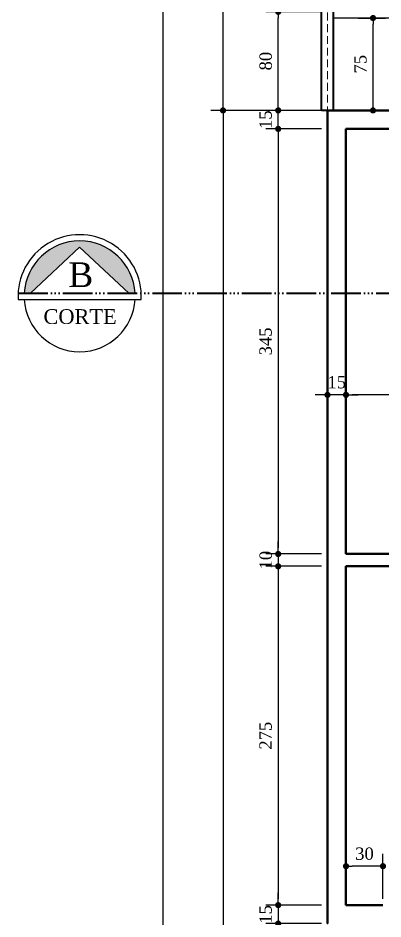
# Model space of a CAD drawing. Header units: millimetres. Extents: x 81693 to 98868, y 6565 to 11437.
# Drawn here: x 81693 to 81989, y 8949 to 9681 of the extents above; entities that cross this region are included whole.
import ezdxf

# ---------------------------------------------------------------- set-up
doc = ezdxf.new("R2010")
doc.units = ezdxf.units.MM
doc.linetypes.add('ACAD_ISO06W100', pattern=[36, 24, -3, 0, -3, 0, -3, 0, -3])
doc.linetypes.add('HIDDEN', pattern=[9.525, 6.35, -3.175])
for name, color, linetype, lineweight in [('Corte Planta', 4, 'ACAD_ISO06W100', 40), ('Cotas', 12, 'Continuous', 5), ('Parede Baixa', 5, 'Continuous', 50), ('Parede Corte', 4, 'Continuous', 40), ('Portas - Janelas', 2, 'Continuous', 20), ('Projeção Viga', 1, 'HIDDEN', 9)]:
    doc.layers.add(name, color=color, linetype=linetype, lineweight=lineweight)
for name, color, linetype in [('Fechamento Varanda', 3, 'Continuous'), ('JANELA', 2, 'Continuous'), ('Piso', 55, 'Continuous'), ('PN010', 1, 'Continuous')]:
    doc.layers.add(name, color=color, linetype=linetype)
doc.styles.add('Valéria', font='romantic.ttf', dxfattribs={"height": 10})
doc.styles.add('Valéria1', font='romantic.ttf', dxfattribs={"height": 10})
doc.dimstyles.new('Cota - 50', dxfattribs={"dimtxt": 10, "dimasz": 5, "dimexe": 10, "dimexo": 20, "dimgap": 5, "dimtad": 1, "dimtxsty": 'Valéria', "dimblk": 'DOT', "dimcen": 0, "dimclrd": 12, "dimclre": 12, "dimclrt": 2, "dimazin": 2, "dimtfac": 1, "dimtix": 1, "dimtmove": 0, "dimatfit": 3, "dimldrblk": 'DOT', "dimfxl": 1, "dimarcsym": 0})

# ---------------------------------------------------------------- blocks, each defined once
blk = doc.blocks.new('_Dot')
at = {"color": 0, "linetype": 'ByBlock', "lineweight": -2}
blk.add_line((-0.5, 0), (-1, 0), dxfattribs=at)
at = {"color": 0, "linetype": 'ByBlock', "const_width": 0.5}
blk.add_lwpolyline([(-0.25, 0, 1), (0.25, 0, 1)], format="xyb", close=True, dxfattribs=at)
blk = doc.blocks.new('*D471')
at = {"layer": 'Cotas', "color": 12, "lineweight": -2, "transparency": 16777216}
for p, q in [((81958.79, 9398.2), (81958.79, 9364.85)), ((82313.79, 9393.21), (82313.79, 9364.85)), ((82308.79, 9374.85), (81963.79, 9374.85))]:
    blk.add_line(p, q, dxfattribs=at)
at = {"layer": 'Defpoints', "color": 0, "transparency": 16777216}
for p in [(81958.79, 9418.2), (82313.79, 9413.21), (81958.79, 9374.85)]:
    blk.add_point(p, dxfattribs=at)
at = {"layer": 'Cotas', "color": 12, "lineweight": -2, "transparency": 16777216, "xscale": 5, "yscale": 5, "zscale": 5, "rotation": 180}
blk.add_blockref('_Dot', (81958.79, 9374.85), dxfattribs=at)
at = {"layer": 'Cotas', "color": 12, "lineweight": -2, "transparency": 16777216, "xscale": 5, "yscale": 5, "zscale": 5}
blk.add_blockref('_Dot', (82313.79, 9374.85), dxfattribs=at)
at = {"layer": 'Cotas', "color": 2, "transparency": 16777216, "insert": (82136.29, 9385.04), "char_height": 10, "attachment_point": 5, "style": 'Valéria'}
blk.add_mtext('355', dxfattribs=at)
blk = doc.blocks.new('*D508')
at = {"layer": 'Cotas', "color": 12, "lineweight": -2, "transparency": 16777216}
for p, q in [((81938.79, 9590.7), (81893.8, 9590.7)), ((81903.8, 9585.7), (81903.8, 9250.7)), ((81938.79, 9245.7), (81893.8, 9245.7))]:
    blk.add_line(p, q, dxfattribs=at)
at = {"layer": 'Defpoints', "color": 0, "transparency": 16777216}
for p in [(81958.79, 9590.7), (81903.8, 9245.7), (81958.79, 9245.7)]:
    blk.add_point(p, dxfattribs=at)
at = {"layer": 'Cotas', "color": 12, "lineweight": -2, "transparency": 16777216, "xscale": 5, "yscale": 5, "zscale": 5}
for p, rotation in [((81903.8, 9590.7), 90), ((81903.8, 9245.7), 270)]:
    blk.add_blockref('_Dot', p, dxfattribs=dict(at, rotation=rotation))
at = {"layer": 'Cotas', "color": 2, "transparency": 16777216, "insert": (81893.61, 9418.2), "char_height": 10, "attachment_point": 5, "rotation": 90, "style": 'Valéria'}
blk.add_mtext('345', dxfattribs=at)
blk = doc.blocks.new('*D509')
at = {"layer": 'Cotas', "color": 12, "lineweight": -2, "transparency": 16777216}
for p, q in [((81903.8, 9610.7), (81903.8, 9615.7)), ((81938.79, 9605.7), (81893.8, 9605.7)), ((81903.8, 9590.7), (81903.8, 9605.7)), ((81938.79, 9590.7), (81893.8, 9590.7)), ((81903.8, 9585.7), (81903.8, 9580.7))]:
    blk.add_line(p, q, dxfattribs=at)
at = {"layer": 'Defpoints', "color": 0, "transparency": 16777216}
for p in [(81903.8, 9605.7), (81958.79, 9605.7), (81958.79, 9590.7)]:
    blk.add_point(p, dxfattribs=at)
at = {"layer": 'Cotas', "color": 12, "lineweight": -2, "transparency": 16777216, "xscale": 5, "yscale": 5, "zscale": 5}
for p, rotation in [((81903.8, 9605.7), 270), ((81903.8, 9590.7), 90)]:
    blk.add_blockref('_Dot', p, dxfattribs=dict(at, rotation=rotation))
at = {"layer": 'Cotas', "color": 2, "transparency": 16777216, "insert": (81893.61, 9598.2), "char_height": 10, "attachment_point": 5, "rotation": 90, "style": 'Valéria'}
blk.add_mtext('15', dxfattribs=at)
blk = doc.blocks.new('*D510')
at = {"layer": 'Cotas', "color": 12, "lineweight": -2, "transparency": 16777216}
for p, q in [((81903.8, 9250.7), (81903.8, 9255.7)), ((81938.79, 9245.7), (81893.8, 9245.7)), ((81903.8, 9245.7), (81903.8, 9235.7)), ((81938.79, 9235.7), (81893.8, 9235.7)), ((81903.8, 9230.7), (81903.8, 9225.7))]:
    blk.add_line(p, q, dxfattribs=at)
at = {"layer": 'Defpoints', "color": 0, "transparency": 16777216}
for p in [(81958.79, 9245.7), (81903.8, 9235.7), (81958.79, 9235.7)]:
    blk.add_point(p, dxfattribs=at)
at = {"layer": 'Cotas', "color": 12, "lineweight": -2, "transparency": 16777216, "xscale": 5, "yscale": 5, "zscale": 5}
for p, rotation in [((81903.8, 9245.7), 270), ((81903.8, 9235.7), 90)]:
    blk.add_blockref('_Dot', p, dxfattribs=dict(at, rotation=rotation))
at = {"layer": 'Cotas', "color": 2, "transparency": 16777216, "insert": (81893.69, 9240.7), "char_height": 10, "attachment_point": 5, "rotation": 90, "style": 'Valéria'}
blk.add_mtext('10', dxfattribs=at)
blk = doc.blocks.new('*D511')
at = {"layer": 'Cotas', "color": 12, "lineweight": -2, "transparency": 16777216}
for p, q in [((81938.79, 9235.7), (81893.8, 9235.7)), ((81903.8, 9230.7), (81903.8, 8965.7)), ((81938.79, 8960.7), (81893.8, 8960.7))]:
    blk.add_line(p, q, dxfattribs=at)
at = {"layer": 'Defpoints', "color": 0, "transparency": 16777216}
for p in [(81958.79, 9235.7), (81903.8, 8960.7), (81958.79, 8960.7)]:
    blk.add_point(p, dxfattribs=at)
at = {"layer": 'Cotas', "color": 12, "lineweight": -2, "transparency": 16777216, "xscale": 5, "yscale": 5, "zscale": 5}
for p, rotation in [((81903.8, 9235.7), 90), ((81903.8, 8960.7), 270)]:
    blk.add_blockref('_Dot', p, dxfattribs=dict(at, rotation=rotation))
at = {"layer": 'Cotas', "color": 2, "transparency": 16777216, "insert": (81893.61, 9098.2), "char_height": 10, "attachment_point": 5, "rotation": 90, "style": 'Valéria'}
blk.add_mtext('275', dxfattribs=at)
blk = doc.blocks.new('*D513')
at = {"layer": 'Cotas', "color": 12, "lineweight": -2, "transparency": 16777216}
for p, q in [((81903.8, 8965.7), (81903.8, 8970.7)), ((81938.79, 8960.7), (81893.8, 8960.7)), ((81903.8, 8960.7), (81903.8, 8945.7)), ((81938.79, 8945.7), (81893.8, 8945.7)), ((81903.8, 8940.7), (81903.8, 8935.7))]:
    blk.add_line(p, q, dxfattribs=at)
at = {"layer": 'Defpoints', "color": 0, "transparency": 16777216}
for p in [(81958.79, 8960.7), (81903.8, 8945.7), (81958.79, 8945.7)]:
    blk.add_point(p, dxfattribs=at)
at = {"layer": 'Cotas', "color": 12, "lineweight": -2, "transparency": 16777216, "xscale": 5, "yscale": 5, "zscale": 5}
for p, rotation in [((81903.8, 8960.7), 270), ((81903.8, 8945.7), 90)]:
    blk.add_blockref('_Dot', p, dxfattribs=dict(at, rotation=rotation))
at = {"layer": 'Cotas', "color": 2, "transparency": 16777216, "insert": (81893.61, 8953.2), "char_height": 10, "attachment_point": 5, "rotation": 90, "style": 'Valéria'}
blk.add_mtext('15', dxfattribs=at)
blk = doc.blocks.new('*D524')
at = {"layer": 'Cotas', "color": 12, "lineweight": -2, "transparency": 16777216}
for p, q in [((81938.79, 9605.7), (81849.05, 9605.7)), ((81859.05, 9600.7), (81859.05, 8025.7)), ((81938.79, 8020.7), (81849.05, 8020.7))]:
    blk.add_line(p, q, dxfattribs=at)
at = {"layer": 'Defpoints', "color": 0, "transparency": 16777216}
for p in [(81958.79, 9605.7), (81859.05, 8020.7), (81958.79, 8020.7)]:
    blk.add_point(p, dxfattribs=at)
at = {"layer": 'Cotas', "color": 12, "lineweight": -2, "transparency": 16777216, "xscale": 5, "yscale": 5, "zscale": 5}
for p, rotation in [((81859.05, 9605.7), 90), ((81859.05, 8020.7), 270)]:
    blk.add_blockref('_Dot', p, dxfattribs=dict(at, rotation=rotation))
at = {"layer": 'Cotas', "color": 2, "transparency": 16777216, "insert": (81848.86, 8813.2), "char_height": 10, "attachment_point": 5, "rotation": 90, "style": 'Valéria'}
blk.add_mtext('1585', dxfattribs=at)
blk = doc.blocks.new('*D539')
at = {"layer": 'Cotas', "color": 12, "lineweight": -2, "transparency": 16777216}
for p, q in [((81937.85, 10200.48), (81849.05, 10200.48)), ((81859.05, 9610.7), (81859.05, 10195.48)), ((81923.79, 9605.7), (81849.05, 9605.7))]:
    blk.add_line(p, q, dxfattribs=at)
at = {"layer": 'Defpoints', "color": 0, "transparency": 16777216}
for p in [(81859.05, 10200.48), (81957.85, 10200.48), (81943.79, 9605.7)]:
    blk.add_point(p, dxfattribs=at)
at = {"layer": 'Cotas', "color": 12, "lineweight": -2, "transparency": 16777216, "xscale": 5, "yscale": 5, "zscale": 5}
for p, rotation in [((81859.05, 10200.48), 90), ((81859.05, 9605.7), 270)]:
    blk.add_blockref('_Dot', p, dxfattribs=dict(at, rotation=rotation))
at = {"layer": 'Cotas', "color": 2, "transparency": 16777216, "insert": (81848.8, 9903.09), "char_height": 10, "attachment_point": 5, "rotation": 90, "style": 'Valéria'}
blk.add_mtext('595', dxfattribs=at)
blk = doc.blocks.new('*D548')
at = {"layer": 'Cotas', "color": 12, "lineweight": -2, "transparency": 16777216}
for p, q in [((81923.79, 10200.48), (81800.2, 10200.48)), ((81810.2, 10195.48), (81810.2, 6759.6)), ((81942.89, 6754.6), (81800.2, 6754.6))]:
    blk.add_line(p, q, dxfattribs=at)
at = {"layer": 'Defpoints', "color": 0, "transparency": 16777216}
for p in [(81943.79, 10200.48), (81810.2, 6754.6), (81962.89, 6754.6)]:
    blk.add_point(p, dxfattribs=at)
at = {"layer": 'Cotas', "color": 12, "lineweight": -2, "transparency": 16777216, "xscale": 5, "yscale": 5, "zscale": 5}
for p, rotation in [((81810.2, 10200.48), 90), ((81810.2, 6754.6), 270)]:
    blk.add_blockref('_Dot', p, dxfattribs=dict(at, rotation=rotation))
at = {"layer": 'Cotas', "color": 2, "transparency": 16777216, "insert": (81800.05, 8477.54), "char_height": 10, "attachment_point": 5, "rotation": 90, "style": 'Valéria'}
blk.add_mtext('3446', dxfattribs=at)
blk = doc.blocks.new('*D442')
at = {"layer": 'Defpoints', "color": 0, "transparency": 16777216}
for p in [(81903.8, 9685.7), (81958.79, 9685.7), (81958.79, 9605.7)]:
    blk.add_point(p, dxfattribs=at)
at = {"layer": 'Piso', "color": 12, "lineweight": -2, "transparency": 16777216}
for p, q in [((81938.79, 9685.7), (81893.8, 9685.7)), ((81903.8, 9610.7), (81903.8, 9680.7)), ((81938.79, 9605.7), (81893.8, 9605.7))]:
    blk.add_line(p, q, dxfattribs=at)
at = {"layer": 'Piso', "color": 12, "lineweight": -2, "transparency": 16777216, "xscale": 5, "yscale": 5, "zscale": 5}
for p, rotation in [((81903.8, 9685.7), 90), ((81903.8, 9605.7), 270)]:
    blk.add_blockref('_Dot', p, dxfattribs=dict(at, rotation=rotation))
at = {"layer": 'Piso', "color": 2, "transparency": 16777216, "insert": (81893.69, 9645.7), "char_height": 10, "attachment_point": 5, "rotation": 90, "style": 'Valéria'}
blk.add_mtext('80', dxfattribs=at)
blk = doc.blocks.new('*D443')
at = {"layer": 'Defpoints', "color": 0, "transparency": 16777216}
for p in [(81943.79, 9418.2), (81958.79, 9418.2), (81943.79, 9374.85)]:
    blk.add_point(p, dxfattribs=at)
at = {"layer": 'Piso', "color": 12, "lineweight": -2, "transparency": 16777216}
for p, q in [((81943.79, 9398.2), (81943.79, 9364.85)), ((81958.79, 9398.2), (81958.79, 9364.85)), ((81938.79, 9374.85), (81933.79, 9374.85)), ((81958.79, 9374.85), (81943.79, 9374.85)), ((81963.79, 9374.85), (81968.79, 9374.85))]:
    blk.add_line(p, q, dxfattribs=at)
at = {"layer": 'Piso', "color": 12, "lineweight": -2, "transparency": 16777216, "xscale": 5, "yscale": 5, "zscale": 5}
blk.add_blockref('_Dot', (81943.79, 9374.85), dxfattribs=at)
at = {"layer": 'Piso', "color": 12, "lineweight": -2, "transparency": 16777216, "xscale": 5, "yscale": 5, "zscale": 5, "rotation": 180}
blk.add_blockref('_Dot', (81958.79, 9374.85), dxfattribs=at)
at = {"layer": 'Piso', "color": 2, "transparency": 16777216, "insert": (81951.29, 9385.04), "char_height": 10, "attachment_point": 5, "style": 'Valéria'}
blk.add_mtext('15', dxfattribs=at)
blk = doc.blocks.new('*D348')
at = {"layer": 'Defpoints', "color": 0, "transparency": 16777216}
for p in [(81958.79, 8992.29), (81958.79, 8945.7), (81988.79, 8945.7)]:
    blk.add_point(p, dxfattribs=at)
at = {"layer": 'Piso', "color": 12, "lineweight": -2, "transparency": 16777216}
for p, q in [((81958.79, 8965.7), (81958.79, 9002.29)), ((81988.79, 8965.7), (81988.79, 9002.29)), ((81983.79, 8992.29), (81963.79, 8992.29))]:
    blk.add_line(p, q, dxfattribs=at)
at = {"layer": 'Piso', "color": 12, "lineweight": -2, "transparency": 16777216, "xscale": 5, "yscale": 5, "zscale": 5, "rotation": 180}
blk.add_blockref('_Dot', (81958.79, 8992.29), dxfattribs=at)
at = {"layer": 'Piso', "color": 12, "lineweight": -2, "transparency": 16777216, "xscale": 5, "yscale": 5, "zscale": 5}
blk.add_blockref('_Dot', (81988.79, 8992.29), dxfattribs=at)
at = {"layer": 'Piso', "color": 2, "transparency": 16777216, "insert": (81973.79, 9002.4), "char_height": 10, "attachment_point": 5, "style": 'Valéria'}
blk.add_mtext('30', dxfattribs=at)
blk = doc.blocks.new('*D370')
at = {"layer": 'Defpoints', "color": 0, "transparency": 16777216}
for p in [(81948.79, 9680.7), (81980.71, 9680.7), (81948.79, 9605.7)]:
    blk.add_point(p, dxfattribs=at)
at = {"layer": 'Piso', "color": 12, "lineweight": -2, "transparency": 16777216}
for p, q in [((81968.79, 9680.7), (81990.71, 9680.7)), ((81980.71, 9610.7), (81980.71, 9675.7)), ((81968.79, 9605.7), (81990.71, 9605.7))]:
    blk.add_line(p, q, dxfattribs=at)
at = {"layer": 'Piso', "color": 12, "lineweight": -2, "transparency": 16777216, "xscale": 5, "yscale": 5, "zscale": 5}
for p, rotation in [((81980.71, 9680.7), 90), ((81980.71, 9605.7), 270)]:
    blk.add_blockref('_Dot', p, dxfattribs=dict(at, rotation=rotation))
at = {"layer": 'Piso', "color": 2, "transparency": 16777216, "insert": (81970.52, 9643.2), "char_height": 10, "attachment_point": 5, "rotation": 90, "style": 'Valéria'}
blk.add_mtext('75', dxfattribs=at)

msp = doc.modelspace()

# ---------------------------------------------------------------- hatches: boundary and pattern name
at = {"layer": 'Portas - Janelas'}
msp.add_hatch(color=256, dxfattribs=at).paths.add_polyline_path([(81782.65, 9457.3128), (81787.6587, 9457.3128, 0.9459053), (81697.7977, 9457.3128), (81702.8064, 9457.3128), (81742.7282, 9494.8128)])

# ---------------------------------------------------------------- linework, layer by layer
at = {"layer": 'Corte Planta'}
msp.add_line((81692.7907, 9457.3128), (83707.841, 9457.3128), dxfattribs=at)
at = {"layer": 'Fechamento Varanda'}
for p, q in [((81702.8064, 9457.3128), (81742.7282, 9494.8128)), ((81742.7282, 9494.8128), (81782.65, 9457.3128)), ((81692.7907, 9452.3128), (81792.6656, 9452.3128))]:
    msp.add_line(p, q, dxfattribs=at)
for radius, start, end in [(50, 357.134016, 182.865984), (45, 3.1847385, 176.8152615), (45, 183.1847385, 356.8152615)]:
    msp.add_arc((81742.7282, 9454.8128), radius, start, end, dxfattribs=at)
at = {"layer": 'Parede Baixa'}
for p, q in [((81943.7927, 8945.6965), (81943.7927, 9605.6965)), ((82061.2927, 9605.6965), (81943.7927, 9605.6965)), ((81958.7927, 9245.6965), (81958.7927, 9590.6965)), ((82061.2927, 9590.6965), (81958.7927, 9590.6965)), ((82313.7927, 9245.6965), (81958.7927, 9245.6965)), ((81958.7927, 8960.6965), (81958.7927, 9235.6965)), ((82313.7927, 9235.6965), (81958.7927, 9235.6965)), ((81988.7927, 8960.6965), (81958.7927, 8960.6965))]:
    msp.add_line(p, q, dxfattribs=at)
at = {"layer": 'Parede Corte'}
for p, q in [((81938.7927, 9605.6965), (81938.7927, 10205.5517)), ((81948.7927, 9605.6965), (81948.7927, 10195.4414)), ((81943.7927, 9605.6965), (81938.7927, 9605.6965))]:
    msp.add_line(p, q, dxfattribs=at)
at = {"layer": 'PN010'}
msp.add_line((82428.7927, 9680.6965), (81948.7927, 9680.6965), dxfattribs=at)
at = {"layer": 'Projeção Viga'}
msp.add_line((81943.7927, 6754.6047), (81943.7927, 10200.4844), dxfattribs=at)

# ---------------------------------------------------------------- texts
at = {"layer": 'Fechamento Varanda', "insert": (81713.3712, 9444.3962), "char_height": 12, "attachment_point": 1, "style": 'Valéria'}
msp.add_mtext('CORTE', dxfattribs=at)
at = {"layer": 'JANELA', "insert": (81733.6117, 9482.3499), "char_height": 20, "attachment_point": 1, "style": 'Valéria1'}
msp.add_mtext('{\\fTimes New Roman|b0|i0|c0|p18;\\C4;B}', dxfattribs=at)

# ---------------------------------------------------------------- dimensions: what is measured, and where the dimension line sits
at = {"layer": 'Cotas'}
for base, p1, p2, text, picture, middle in [((81810.2003, 6754.6047), (81943.7927, 10200.4844), (81962.8865, 6754.6047), '3446', '*D548', (81800.0524, 8477.5445)), ((81859.0505, 10200.4844), (81943.7927, 9605.6965), (81957.8452, 10200.4844), '595', '*D539', (81848.799, 9903.0904))]:
    dim = msp.add_linear_dim(base=base, p1=p1, p2=p2, angle=90, text=text, dimstyle='Cota - 50', dxfattribs=at)
    dim.commit()
    dim.dimension.update_dxf_attribs({"geometry": picture, "text_midpoint": middle})
for base, p1, p2, picture, middle in [((81903.7994, 9605.6965), (81958.7927, 9590.6965), (81958.7927, 9605.6965), '*D509', (81893.6071, 9598.1965)), ((81859.0505, 8020.6965), (81958.7927, 9605.6965), (81958.7927, 8020.6965), '*D524', (81848.8581, 8813.1965)), ((81903.7994, 9245.6965), (81958.7927, 9590.6965), (81958.7927, 9245.6965), '*D508', (81893.6071, 9418.1965)), ((81903.7994, 9235.6965), (81958.7927, 9245.6965), (81958.7927, 9235.6965), '*D510', (81893.6885, 9240.6965)), ((81903.7994, 8960.6965), (81958.7927, 9235.6965), (81958.7927, 8960.6965), '*D511', (81893.6071, 9098.1965)), ((81903.7994, 8945.6965), (81958.7927, 8960.6965), (81958.7927, 8945.6965), '*D513', (81893.6071, 8953.1965))]:
    dim = msp.add_linear_dim(base=base, p1=p1, p2=p2, angle=90, dimstyle='Cota - 50', dxfattribs=at)
    dim.commit()
    dim.dimension.update_dxf_attribs({"geometry": picture, "text_midpoint": middle})
dim = msp.add_linear_dim(base=(81958.7927, 9374.848), p1=(82313.7927, 9413.2128), p2=(81958.7927, 9418.1965), dimstyle='Cota - 50', dxfattribs=at)
dim.commit()
dim.dimension.update_dxf_attribs({"geometry": '*D471', "text_midpoint": (82136.2927, 9385.0403)})
at = {"layer": 'Piso'}
dim = msp.add_linear_dim(base=(81903.7994, 9685.6965), p1=(81958.7927, 9605.6965), p2=(81958.7927, 9685.6965), angle=90, dimstyle='Cota - 50', dxfattribs=at)
dim.commit()
dim.dimension.update_dxf_attribs({"geometry": '*D442', "text_midpoint": (81893.6885, 9645.6965)})
dim = msp.add_linear_dim(base=(81980.708, 9680.6965), p1=(81948.7927, 9605.6965), p2=(81948.7927, 9680.6965), angle=90, dimstyle='Cota - 50', override={"dimfxl": 25.4}, dxfattribs=at)
dim.commit()
dim.dimension.update_dxf_attribs({"geometry": '*D370', "text_midpoint": (81970.5157, 9643.1965)})
dim = msp.add_linear_dim(base=(81943.7927, 9374.848), p1=(81958.7927, 9418.1965), p2=(81943.7927, 9418.1965), dimstyle='Cota - 50', dxfattribs=at)
dim.commit()
dim.dimension.update_dxf_attribs({"geometry": '*D443', "text_midpoint": (81951.2927, 9385.0403)})
dim = msp.add_linear_dim(base=(81958.7927, 8992.2929), p1=(81988.7927, 8945.6965), p2=(81958.7927, 8945.6965), dimstyle='Cota - 50', override={"dimfxl": 25.4}, dxfattribs=at)
dim.commit()
dim.dimension.update_dxf_attribs({"geometry": '*D348', "text_midpoint": (81973.7927, 9002.4039)})

doc.saveas('drawing.dxf')
